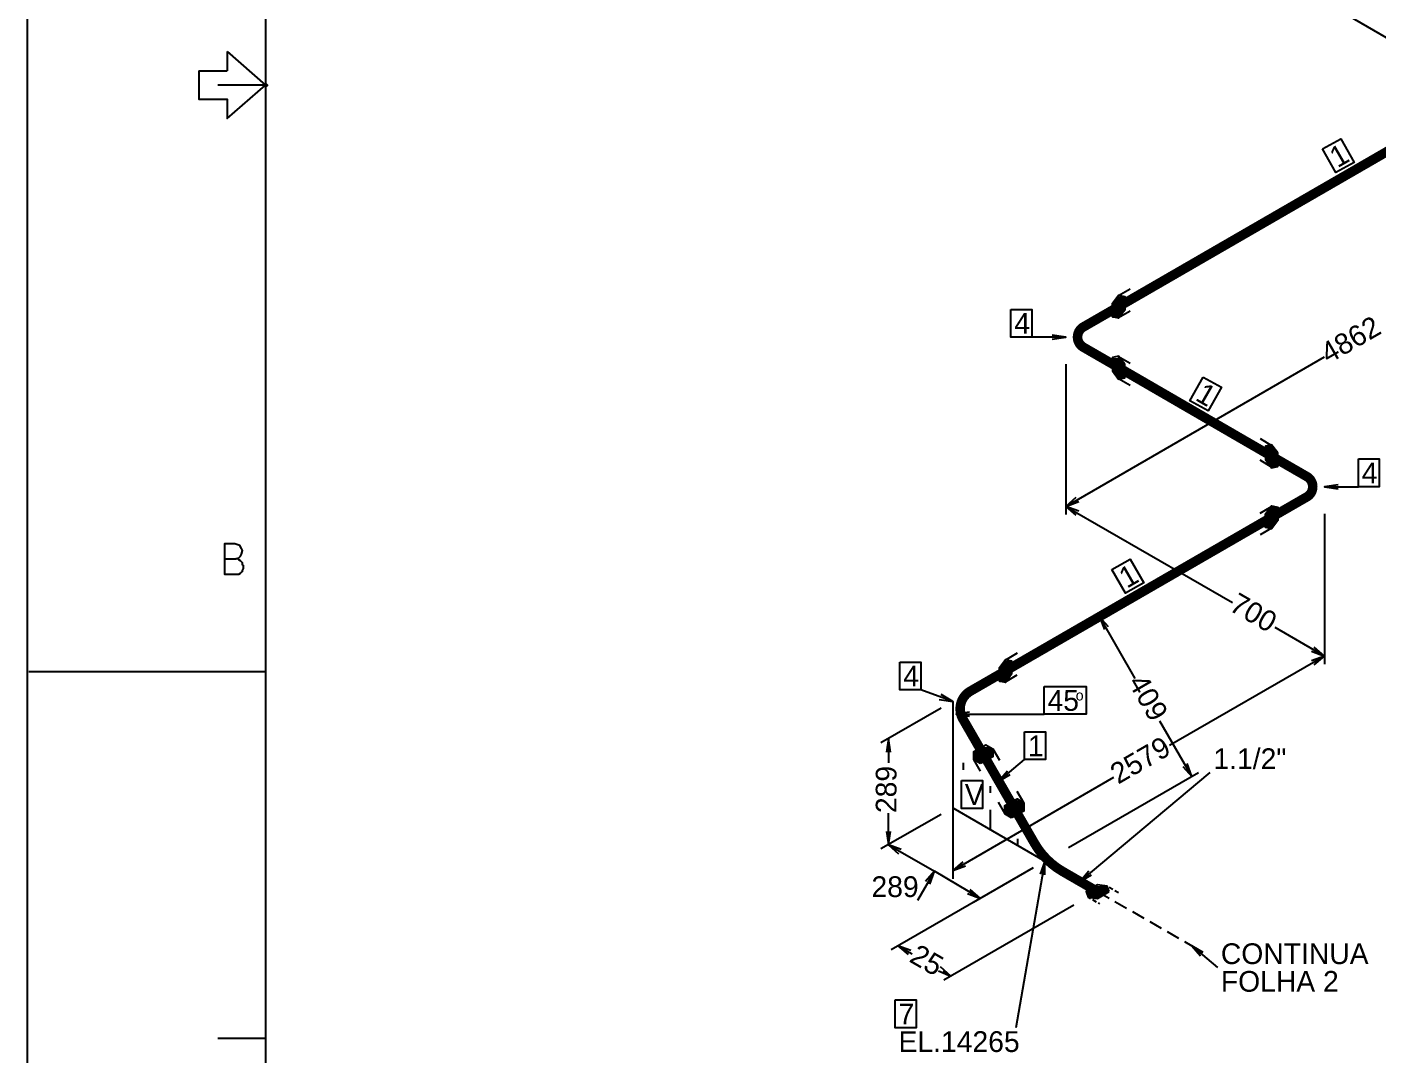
# Model space of a CAD drawing. Extents: x 0 to 608, y 0 to 422.
# Drawn here: x 0 to 141.6, y 108.2 to 216 of the extents above; entities that cross this region are included whole.
import ezdxf

# ---------------------------------------------------------------- set-up
doc = ezdxf.new("R2010")
doc.units = 0
doc.header["$MEASUREMENT"] = 0
doc.linetypes.add('GT100', pattern=[0.7, 0.466667, -0.233333])
doc.linetypes.add('GT110', pattern=[2.1, 1.4, -0.7])
doc.layers.add('GT_1', color=7, linetype='Continuous')
doc.styles.add('HTX1', font='O8116901', dxfattribs={"width": 1.02})

msp = doc.modelspace()

# ---------------------------------------------------------------- linework, layer by layer
at = {"linetype": 'Continuous'}
msp.add_line((0, 417.48), (0, 0), dxfattribs=at)
at = {"layer": 'GT_1', "flags": 128}
for points in [[(25, 409.8), (25, 10)], [(136.533, 218.325), (157.549, 206.184)], [(21, 213.4), (21, 211.4)], [(21, 213.4), (25, 209.9)], [(18, 211.4), (18, 208.4), (21, 208.4), (21, 206.4), (25, 209.9)], [(18, 211.4), (21, 211.4)], [(25, 209.9), (20, 209.9)], [(24.9, 210), (25, 210.1), (25.2, 209.9), (25, 209.7), (24.8, 209.9), (24.9, 210)], [(25, 210), (25.1, 209.9), (25, 209.8), (24.9, 209.9), (25, 210)], [(135.823, 203.202), (137.74, 204.267), (139.16, 201.782), (137.243, 200.717), (135.823, 203.202)], [(115.659, 188.505), (114.452, 187.795), (114.452, 185.523), (115.659, 186.233)], [(113.813, 187.014), (114.452, 187.866), (115.091, 187.724), (115.091, 186.304), (114.452, 185.452), (113.813, 185.594), (113.813, 187.014)], [(113.813, 187), (115.091, 187)], [(113.952, 187.2), (115.091, 187.2)], [(114.102, 187.4), (115.091, 187.4)], [(114.252, 187.6), (115.091, 187.6)], [(103.163, 186.375), (105.364, 186.375), (105.364, 183.464), (103.163, 183.464), (103.163, 186.375)], [(113.813, 186.8), (115.091, 186.8)], [(113.813, 186.6), (115.091, 186.6)], [(113.813, 186.4), (115.091, 186.4)], [(113.813, 186.2), (115.013, 186.2)], [(113.813, 186), (114.863, 186)], [(113.813, 185.8), (114.713, 185.8)], [(113.813, 185.6), (114.563, 185.6)], [(108.914, 183.464), (105.364, 183.464)], [(107.494, 183.251), (108.914, 183.464), (107.494, 183.677)], [(108.914, 165.714), (136.036, 181.405)], [(115.091, 180.624), (114.452, 181.476), (113.813, 181.334), (113.813, 179.914), (114.452, 179.062), (115.091, 179.204), (115.091, 180.624)], [(115.659, 180.695), (114.452, 181.405), (114.452, 179.133), (115.659, 178.423)], [(108.914, 180.624), (108.914, 164.862)], [(108.914, 180.624), (108.914, 164.862)], [(113.813, 181.2), (114.659, 181.2)], [(113.813, 181), (114.809, 181)], [(113.813, 180.8), (114.959, 180.8)], [(113.813, 180.6), (115.091, 180.6)], [(113.813, 180.4), (115.091, 180.4)], [(113.813, 180.2), (115.091, 180.2)], [(113.813, 180), (115.091, 180)], [(113.899, 179.8), (115.091, 179.8)], [(114.049, 179.6), (115.091, 179.6)], [(114.199, 179.4), (115.091, 179.4)], [(114.349, 179.2), (115.073, 179.2)], [(123.327, 179.275), (125.244, 178.21), (123.824, 175.725), (121.907, 176.79), (123.327, 179.275)], [(129.291, 172.814), (130.498, 172.104), (130.498, 169.832), (129.291, 170.542)], [(131.137, 171.323), (130.498, 172.175), (129.859, 172.033), (129.859, 170.613), (130.498, 169.761), (131.137, 169.903), (131.137, 171.323)], [(129.859, 172), (130.629, 172)], [(129.859, 171.8), (130.779, 171.8)], [(129.859, 171.6), (130.929, 171.6)], [(129.859, 171.4), (131.079, 171.4)], [(129.859, 171.2), (131.137, 171.2)], [(129.859, 171), (131.137, 171)], [(129.859, 170.8), (131.137, 170.8)], [(129.869, 170.6), (131.137, 170.6)], [(130.019, 170.4), (131.137, 170.4)], [(130.169, 170.2), (131.137, 170.2)], [(130.319, 170), (131.137, 170)], [(139.586, 170.684), (141.787, 170.684), (141.787, 167.773), (139.586, 167.773), (139.586, 170.684)], [(137.456, 167.986), (136.036, 167.773), (137.456, 167.56)], [(136.036, 167.773), (139.586, 167.773)], [(109.979, 166.637), (108.914, 165.714), (110.263, 166.211)], [(129.859, 164.933), (130.498, 165.785), (131.137, 165.643), (131.137, 164.223), (130.498, 163.371), (129.859, 163.513), (129.859, 164.933)], [(110.263, 165.217), (108.914, 165.714), (109.979, 164.791)], [(108.914, 165.714), (126.38, 155.632)], [(129.291, 165.004), (130.498, 165.714), (130.498, 163.442), (129.291, 162.732)], [(129.859, 164.8), (131.137, 164.8)], [(129.859, 164.6), (131.137, 164.6)], [(129.859, 164.4), (131.137, 164.4)], [(129.909, 165), (131.137, 165)], [(130.059, 165.2), (131.137, 165.2)], [(130.209, 165.4), (131.137, 165.4)], [(130.359, 165.6), (131.137, 165.6)], [(136.036, 164.933), (136.036, 149.171)], [(136.036, 164.933), (136.036, 149.171)], [(129.859, 164.2), (131.12, 164.2)], [(129.859, 164), (130.97, 164)], [(129.859, 163.8), (130.82, 163.8)], [(129.859, 163.6), (130.67, 163.6)], [(20.7, 160.2), (21.9, 160.2), (22.2, 160.3), (22.4, 160.5), (22.5, 160.7), (22.6, 161.1), (22.5, 161.3), (22.3, 161.6), (22, 161.7), (21.8, 161.8), (20.7, 161.8), (20.7, 158.6), (21.9, 158.6), (22.1, 158.6), (22.2, 158.6), (22.4, 158.7), (22.5, 158.8), (22.6, 158.9), (22.6, 159), (22.7, 159.2), (22.7, 159.3), (22.7, 159.5), (22.6, 159.6), (22.6, 159.8), (22.5, 159.9), (22.4, 160), (22.2, 160.1), (22.1, 160.2), (21.9, 160.2)], [(113.742, 159.111), (115.659, 160.176), (117.079, 157.691), (115.162, 156.626), (113.742, 159.111)], [(99.542, 146.686), (113.174, 154.567)], [(113.387, 153.076), (112.464, 154.141), (112.961, 152.792)], [(112.464, 154.141), (116.156, 147.68)], [(136.036, 150.023), (130.853, 153.005)], [(103.802, 150.307), (102.595, 149.597), (102.595, 147.325), (103.802, 148.035)], [(134.687, 150.52), (136.036, 150.023), (134.971, 150.946)], [(91.519, 149.384), (93.72, 149.384), (93.72, 146.473), (91.519, 146.473), (91.519, 149.384)], [(101.956, 148.816), (102.595, 149.668), (103.234, 149.526), (103.234, 148.106), (102.595, 147.254), (101.956, 147.396), (101.956, 148.816)], [(101.956, 148.8), (103.234, 148.8)], [(102.094, 149), (103.234, 149)], [(102.244, 149.2), (103.234, 149.2)], [(102.394, 149.4), (103.234, 149.4)], [(136.036, 150.023), (119.777, 140.651)], [(134.971, 149.1), (136.036, 150.023), (134.687, 149.526)], [(0.2, 148.4), (25, 148.4)], [(101.956, 148.6), (103.234, 148.6)], [(101.956, 148.4), (103.234, 148.4)], [(101.956, 148.2), (103.234, 148.2)], [(101.956, 148), (103.155, 148)], [(101.956, 147.8), (103.005, 147.8)], [(101.956, 147.6), (102.855, 147.6)], [(101.956, 147.4), (102.705, 147.4)], [(97.057, 145.266), (93.72, 146.473)], [(95.637, 145.479), (97.057, 145.266), (95.85, 145.976)], [(106.642, 146.828), (111.044, 146.828), (111.044, 143.917), (106.642, 143.917), (106.642, 146.828)], [(95.85, 144.556), (89.531, 140.935)], [(97.057, 145.266), (97.057, 134.119)], [(98.832, 144.13), (97.412, 143.917), (98.832, 143.704)], [(97.412, 143.917), (106.642, 143.917)], [(122.12, 137.385), (118.783, 143.207)], [(97.057, 142.426), (97.057, 126.664)], [(104.583, 142.071), (106.784, 142.071), (106.784, 139.16), (104.583, 139.16), (104.583, 142.071)], [(90.525, 139.941), (90.312, 141.361), (90.099, 139.941)], [(90.312, 141.361), (90.312, 138.805)], [(99.968, 138.734), (99.258, 139.16), (99.258, 140.012), (100.536, 140.722), (101.246, 140.296), (101.246, 139.444), (99.968, 138.734)], [(99.968, 137.953), (99.258, 139.16), (101.246, 140.296), (101.956, 139.089)], [(99.956, 140.4), (101.073, 140.4)], [(99.258, 140), (101.246, 140)], [(99.258, 139.8), (101.246, 139.8)], [(99.258, 139.6), (101.246, 139.6)], [(99.258, 139.4), (101.167, 139.4)], [(99.258, 139.2), (100.807, 139.2)], [(99.525, 139), (100.447, 139)], [(99.596, 140.2), (101.246, 140.2)], [(101.885, 136.888), (104.583, 139.16)], [(98.193, 138.095), (98.193, 138.805)], [(102.808, 137.953), (101.885, 136.888), (103.092, 137.598)], [(109.198, 129.93), (122.83, 137.811)], [(110.405, 126.38), (124.037, 137.811)], [(121.197, 138.45), (122.12, 137.385), (121.623, 138.734)], [(97.057, 127.516), (113.955, 137.314)], [(97.98, 136.959), (100.181, 136.959), (100.181, 134.048), (97.98, 134.048), (97.98, 136.959)], [(101.033, 135.681), (101.033, 136.391)], [(101.814, 134.687), (102.524, 133.48), (104.512, 134.616), (103.802, 135.823)], [(103.234, 133.054), (102.524, 133.48), (102.524, 134.332), (103.802, 135.042), (104.512, 134.616), (104.512, 133.764), (103.234, 133.054)], [(103.006, 134.6), (104.512, 134.6)], [(103.366, 134.8), (104.205, 134.8)], [(95.85, 133.409), (89.531, 129.788)], [(95.85, 133.409), (89.531, 129.788)], [(90.312, 130.214), (90.312, 133.551)], [(97.057, 134.119), (106.713, 128.51)], [(101.033, 131.776), (101.033, 133.906)], [(102.524, 134.2), (104.512, 134.2)], [(102.524, 134), (104.512, 134)], [(102.524, 133.8), (104.512, 133.8)], [(102.524, 133.6), (104.217, 133.6)], [(102.646, 134.4), (104.512, 134.4)], [(102.657, 133.4), (103.857, 133.4)], [(102.991, 133.2), (103.497, 133.2)], [(90.099, 131.634), (90.312, 130.214), (90.525, 131.634)], [(103.873, 130.143), (103.873, 130.853)], [(91.661, 129.717), (90.312, 130.214), (91.377, 129.291)], [(90.312, 130.214), (95.14, 127.445)], [(98.122, 128.439), (97.057, 127.516), (98.406, 128.013)], [(105.506, 127.8), (99.187, 124.179)], [(106.713, 128.51), (103.66, 111.044)], [(106.713, 127.09), (106.713, 128.51), (106.216, 127.161)], [(104.228, 127.09), (90.596, 119.209)], [(95.14, 127.445), (93.365, 124.392)], [(94.643, 126.096), (95.14, 127.445), (94.217, 126.38)], [(99.968, 124.605), (95.14, 127.445)], [(111.328, 127.445), (110.405, 126.38), (111.612, 127.09)], [(98.619, 125.102), (99.968, 124.605), (98.903, 125.528)], [(113.458, 125.315), (113.245, 125.883), (112.251, 126.025), (111.044, 125.315), (111.257, 124.747), (112.251, 124.605), (113.458, 125.315)], [(111.087, 125.2), (113.263, 125.2)], [(111.162, 125), (112.923, 125)], [(111.189, 125.4), (113.426, 125.4)], [(111.237, 124.8), (112.583, 124.8)], [(111.529, 125.6), (113.351, 125.6)], [(111.869, 125.8), (113.276, 125.8)], [(109.766, 123.895), (96.134, 116.014)], [(92.655, 119.138), (91.306, 119.635), (92.371, 118.712)], [(91.306, 119.635), (92.797, 118.783)], [(123.327, 118.925), (122.12, 119.635), (123.043, 118.57)], [(122.12, 119.635), (124.818, 117.363)], [(95.566, 117.008), (96.844, 116.44), (95.779, 117.434)], [(96.844, 116.44), (96.063, 116.937)], [(91.022, 113.955), (93.223, 113.955), (93.223, 111.044), (91.022, 111.044), (91.022, 113.955)], [(25, 109.9), (20, 109.9)]]:
    msp.add_lwpolyline(points, dxfattribs=at)
at = {"layer": 'GT_1', "const_width": 1, "flags": 128}
for points in [[(162.732, 214.562), (114.452, 186.659)], [(114.452, 186.659), (110.76, 184.529)], [(110.76, 182.399), (114.452, 180.269)], [(114.452, 180.269), (130.498, 170.968)], [(130.498, 170.968), (134.19, 168.838)], [(134.19, 166.708), (130.498, 164.578)], [(130.498, 164.578), (102.595, 148.461)], [(102.595, 148.461), (98.903, 146.331)], [(98.122, 143.42), (100.252, 139.728)], [(100.252, 139.728), (103.518, 134.048)], [(103.518, 134.048), (105.648, 130.356)], [(108.559, 127.445), (112.251, 125.315)]]:
    msp.add_lwpolyline(points, dxfattribs=at)
for points in [[(110.76, 184.529, 0.57736), (110.76, 182.399)], [(134.19, 168.838, -0.57736), (134.19, 166.708)], [(98.903, 146.331, 0.414035), (98.122, 143.42)], [(105.648, 130.356, 0.13166), (108.559, 127.445)]]:
    msp.add_lwpolyline(points, format="xyb", dxfattribs=at)
at = {"layer": 'GT_1', "linetype": 'GT100', "flags": 128}
msp.add_lwpolyline([(114.452, 125.173), (113.245, 125.883), (111.257, 124.747), (112.464, 124.037)], dxfattribs=at)
at = {"layer": 'GT_1', "linetype": 'GT110', "flags": 128}
msp.add_lwpolyline([(112.251, 125.315), (122.12, 119.635)], dxfattribs=at)

# ---------------------------------------------------------------- texts
at = {"layer": 'GT_1', "style": 'HTX1', "width": 1.02}
for s, height, rotation, p in [('1', 2.174, 30, (137.396, 201.155)), ('4862', 2.1744, 30, (136.444, 180.616)), ('1', 2.174, -30, (122.38, 176.909)), ('1', 2.174, 30, (115.315, 157.064)), ('700', 2.1744, -30, (125.914, 154.879)), ('409', 2.1744, -60, (115.385, 147.265)), ('2579', 2.1744, 30, (114.399, 136.525)), ('289', 2.1744, 90, (91.163, 133.551)), ('25', 2.1744, -30, (92.384, 118.03))]:
    msp.add_text(s, height=height, rotation=rotation, dxfattribs=at).set_placement(p)
for s, height, p in [('4', 2.174, (103.518, 183.819)), ('4', 2.174, (139.941, 168.128)), ('4', 2.174, (91.874, 146.828)), ('45', 2.1744, (106.997, 144.272)), ('o', 1.087, (109.954, 145.359)), ('1', 2.174, (104.938, 139.515)), ('1.1/2"', 2.1744, (124.392, 138.166)), ('V', 2.174, (98.332, 134.412)), ('289', 2.1744, (88.537, 124.747)), ('CONTINUA', 2.1744, (125.173, 117.718)), ('FOLHA 2', 2.1744, (125.173, 114.819)), ('7', 2.174, (91.377, 111.399)), ('EL.14265', 2.1744, (91.377, 108.5))]:
    msp.add_text(s, height=height, dxfattribs=at).set_placement(p)

doc.saveas('drawing.dxf')
